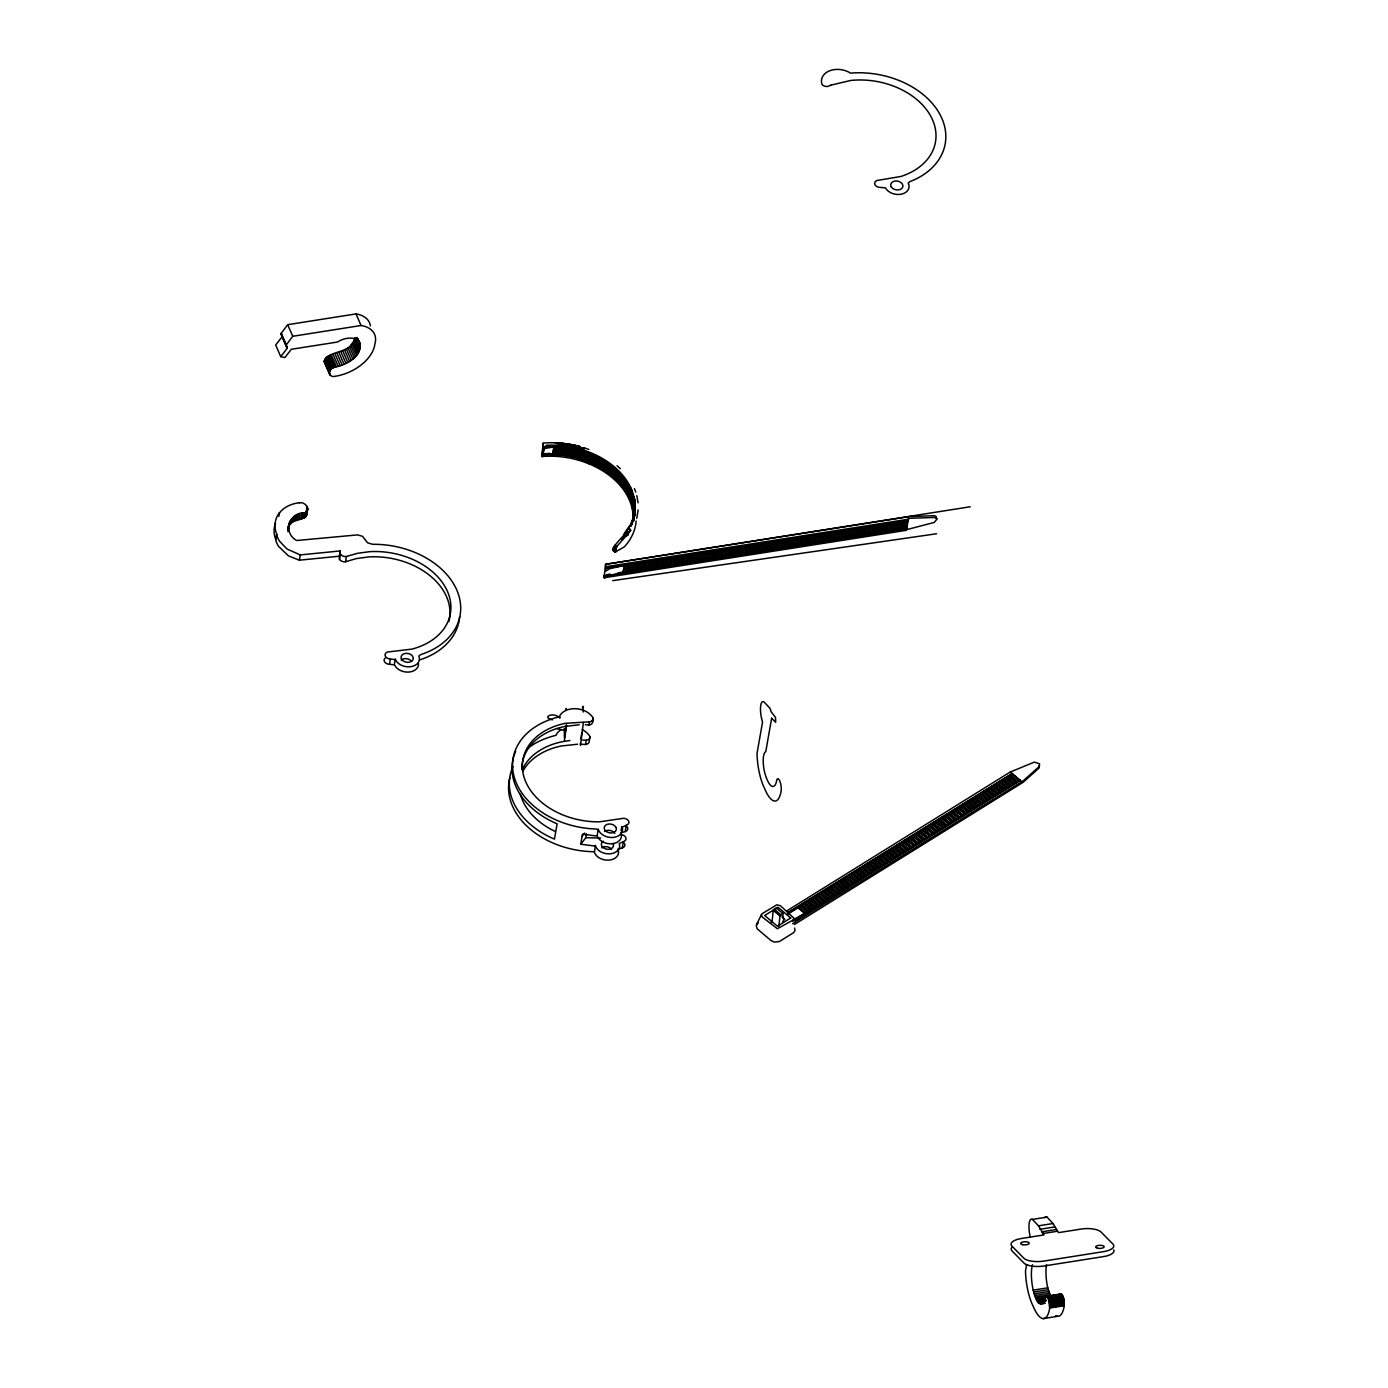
<?xml version="1.0" encoding="UTF-8"?>
<svg xmlns="http://www.w3.org/2000/svg" width="1388" height="1388" viewBox="0 0 1388 1388"><rect width="100%" height="100%" fill="white"/><g stroke="black" fill="none" stroke-linecap="round" stroke-linejoin="round"><path stroke-width="1.5" d="M1026.634 1264.572L1025.524 1270.835A30.605 9.143 81 0 0 1032.95 1305.796A38.031 11.347 81 0 0 1043.169 1318.6A36.643 10.948 81 0 0 1049.623 1308.589C1047.315 1275.919 1042.162 1325.766 1033.193 1290.129A24.047 7.183 81 0 1 1032.481 1264.763M1043.169 1318.6L1057.725 1316.31A36.643 10.948 81 0 0 1064.18 1306.282C1064.388 1302.759 1064.423 1294.414 1060.224 1294.362M583.376 722.489L580.548 745.391L580.253 743.413M594.689 463.557L595.955 464.06L594.567 464.338L595.73 456.739L597.135 457.433L595.955 464.06L594.845 464.477L595.73 456.739M631.956 524.091L632.078 521.298L631.488 524.629M596.684 465.431L597.881 457.814L599.252 458.526L598.089 465.154L596.944 465.553L597.881 457.814M635.288 511.773L634.16 510.94L635.34 510.611M633.067 515.816L634.229 509.17L635.409 508.806M634.229 509.17L635.357 509.969M569.045 449.972L569.115 448.341L567.536 448.098L566.877 455.663L569.323 448.376L567.952 454.969M606.73 470.983A75.993 54.757 10 0 0 581.919 458.994L577.668 457.138L577.755 455.229C575.031 464.772 589.761 456.166 582.058 451.447L581.156 459.046L590.126 464.338A75.091 54.115 10 0 1 632.945 520.604M598.766 466.507L600.015 458.908L601.334 459.654L600.171 466.299L599.009 466.646L600.015 458.908M566.53 725.161L564.396 740.88M610.72 471.105L610.217 474.054L613.635 476.292L610.39 472.996L611.692 474.054L612.871 467.409L611.726 466.489L610.217 474.054M617.764 473.534L616.845 470.844L615.439 478.53L616.74 478.444L617.903 471.799L616.393 471.712M563.337 454.865L553.899 454.674A75.247 54.219 10 0 1 577.182 458.196M623.941 535.057L629.84 525.74A75.091 54.115 10 0 0 583.342 450.042L564.968 445.964L565.142 443.709L561.914 443.397M356.022 313.914L361.071 325.503A30.605 19.154 -23.5 0 1 374.881 343.981A38.031 23.804 -23.5 0 1 360.984 365.096A36.643 22.937 -23.5 0 1 335.254 376.269C328.522 378.317 327.499 369.26 333.467 367.594C345.248 365.113 362.945 357.306 359.666 342.541A16.083 10.063 -23.5 0 0 337.475 342.038L291.324 349.273L284.904 357.531L280.723 356.629L275.674 345.022L282.267 336.573L281.261 333.276L287.68 324.688L356.022 313.914A30.605 19.154 -23.5 0 1 370.405 325.885M325.434 363.847C322.242 349.186 354.183 355.172 354.86 337.7L359.908 349.29M600.778 467.669L602.062 460.087L603.398 460.851L602.219 467.478L600.778 467.669L600.9 466.715M602.062 460.087L601.941 461.042L603.398 460.851M299.478 502.855C305.03 501.328 311.502 509.899 304.805 512.797C289.138 511.86 282.458 533.027 296.737 540.505L357.722 534.883L362.58 536.358L367.577 542.812L372.626 544.304A78.526 56.578 10 0 1 456.773 589.987A78.526 56.578 10 0 1 420.616 654.65L418.829 656.004A12.353 8.901 10 0 1 411.004 666.656A12.353 8.901 10 0 1 395.528 659.682L390.427 658.988A4.927 3.557 10 0 1 385.066 655.344A4.927 3.557 10 0 1 389.455 651.787L412.045 649.098A68.654 49.465 10 0 0 447.474 591.444A68.654 49.465 10 0 0 369.676 551.678L357.375 553.309L346.462 556.467A5.049 3.644 10 0 1 340.459 554.194A18.218 13.117 10 0 1 340.216 550.932L300.259 554.922L286.934 548.971L279.439 541.077A33.139 23.874 10 0 1 276.611 534.224L275.674 539.498A33.139 23.874 10 0 0 278.52 546.351L288.409 555.842L299.34 560.197L339.297 556.206L340.216 550.932M634.837 515.33L634.993 514.185L633.778 514.462L634.871 515.156M638.098 509.934L636.762 518.453M635.218 512.398L633.969 512.918L635.062 513.543M591.01 458.682L590.507 462.482L591.305 454.761L592.745 455.385L591.566 462.013L590.507 462.482L591.67 455.854L592.745 455.385M566.165 725.525L565.437 730.609L556.64 728.544M566.269 725.109L564.43 737.982L564.274 728.474M580.895 738.989L581.798 732.552M361.071 325.503L292.729 336.295L286.292 344.883L287.299 348.162L280.723 356.629M582.44 708.106L582.925 706.249L583.22 712.009M545.848 447.856L543.385 447.248L554.298 446.867L544.426 448.55L542.378 456.479L541.962 453.824L549.232 453.46M566.009 709.337L566.269 708.366L566.391 709.407M602.913 468.138L604.214 468.71L605.376 462.083L604.075 461.493L605.376 462.083M608.031 463.8L606.608 471.382L608.065 471.313L609.228 464.668L608.031 463.8L606.608 471.382M761.353 914.64L762.238 916.982L777.367 928.728L793.103 920.036L794.144 918.336L780.455 905.722L776.777 904.837L761.908 913.807L756.512 924.547M569.635 446.658L570.017 444.42L574.858 445.34L579.629 446.485L578.848 448.706M278.849 516.319L279.456 512.797M288.912 523.762L287.975 529.036C287.941 516.961 309.16 522.86 306.089 511.617M287.923 530.199L289.363 522.356M287.993 531.708L288.617 528.186M289.051 526.295L289.988 521.021M289.832 525.028L290.769 519.754M290.786 523.849L291.706 518.574M291.879 522.756L292.799 517.481M293.111 521.767L294.03 516.492M294.464 520.882L295.401 515.607M295.956 520.136L296.876 514.861M297.535 519.511L298.455 514.237M299.201 519.008L300.138 513.734M300.953 518.644L301.89 513.369M302.011 518.522L302.948 513.248M302.671 518.418L303.59 513.144M303.295 518.279L304.215 513.005M303.885 518.071L304.805 512.797M304.423 517.811L305.36 512.536M304.944 517.498L305.863 512.224M305.395 517.151L307.026 506.342M305.794 516.752L307.06 511.062M306.401 515.868L307.668 507.956M306.609 515.364L307.754 509.049M299.34 560.197L300.259 554.922M448.827 621.651A68.654 49.465 10 0 0 368.74 556.935L356.438 558.566L345.525 561.741A5.049 3.644 10 0 1 339.539 559.468L340.459 554.194M345.525 561.741L346.462 556.467M418.482 663.499A12.353 8.901 10 0 1 408.61 672.087A12.353 8.901 10 0 1 394.591 664.956L389.508 664.262L390.427 658.988M394.4 664.21L395.337 658.936M554.697 454.414L555.131 446.884L556.761 446.971L555.599 453.616L554.697 454.414L555.165 446.884L554.02 453.165M555.009 454.431L556.761 446.971M557.646 447.023L557.143 454.553L559.243 447.127L557.646 447.023L557.143 454.553M557.438 454.57L559.243 447.127M558.948 453.824L560.11 447.179L561.706 447.352L560.544 453.997L558.948 453.824L560.544 453.997M559.572 454.744L560.11 447.179M559.885 454.761L561.706 447.352M562.591 447.439L562.019 454.986L564.187 447.613L562.591 447.439L562.019 454.986M562.331 455.021L564.187 447.613M565.072 447.717L563.892 454.362L564.76 455.351L566.651 447.96L565.072 447.717L564.43 455.299M564.76 455.351L566.651 447.96M566.877 455.663L567.536 448.098M567.172 455.715L569.115 448.341M569.982 448.498L569.583 456.149L571.561 448.81L569.982 448.498L569.288 456.097M569.583 456.149L571.561 448.81M572.012 456.635L574.007 449.348L572.429 448.983L571.249 455.628L572.845 455.941M571.7 456.565L572.429 448.983M574.875 449.504L574.389 457.19L576.419 449.886L574.875 449.504L574.077 457.103M574.389 457.19L576.419 449.886M576.107 456.739L577.477 457.068L576.107 456.739L577.287 450.094L578.831 450.493L577.668 457.138M576.454 457.693L577.287 450.094M576.766 457.762L578.831 450.493M579.681 450.736L579.108 458.439L581.208 451.187L579.681 450.736L578.813 458.352M579.108 458.439L581.208 451.187M582.058 451.447L581.156 459.046L582.405 458.543M581.451 459.116L583.567 451.898M584.4 452.193L583.758 459.914L585.909 452.714L584.4 452.193L583.463 459.81M583.758 459.914L585.909 452.714M586.742 452.991L586.048 460.695L588.234 453.546L586.742 452.991L585.753 460.59M585.441 460.833L587.662 453.321M589.033 453.859L588.269 461.597L590.49 454.449L589.033 453.859L588.009 461.475M588.269 461.597L590.49 454.449M590.351 462.412L591.305 454.761M593.526 455.732L592.693 463.471L593.786 463.019L594.949 456.392L593.526 455.732L592.398 463.349M592.693 463.471L593.856 456.843L594.949 456.392M594.845 464.477L596.007 457.832L597.135 457.433L595.747 457.693L596.233 456.964M596.944 465.553L598.107 458.908L599.252 458.526M599.009 466.646L600.189 460.018L601.334 459.654L600.189 460.018M601.039 467.825L602.201 461.18M602.774 468.849L604.075 461.493M603.034 469.023L604.196 462.377M604.7 470.098L606.07 462.534L607.337 463.349L606.174 469.994L604.7 470.098L604.908 469.161M604.942 470.272L606.07 462.534M606.834 471.538L607.771 464.737M543.662 447.023L545.97 446.832A75.212 54.201 10 0 1 611.136 466.004L609.922 472.649L608.655 472.874L609.887 465.154L611.084 466.021A75.126 54.132 10 0 1 625.468 480.664A75.212 54.201 10 0 0 611.275 465.917L609.592 466.056M608.655 472.874L609.887 465.154M610.442 474.245L611.726 466.489M611.935 475.459L613.479 467.93L614.624 468.849L613.461 475.477L611.935 475.459L612.316 474.557M612.16 475.633L613.479 467.93M613.826 477.073L615.214 469.352L616.272 470.324L615.11 476.952L613.617 476.882L615.214 469.352M615.439 478.53L616.845 470.844M619.43 473.36L617.955 473.204L618.458 472.354L619.43 473.36L618.267 479.988L616.983 480.057L617.903 471.799M616.983 480.057L618.458 472.354M618.267 481.376L619.985 473.915L620.957 474.904L619.794 481.497L618.267 481.376L618.805 480.543L619.794 481.549M618.475 481.584L619.985 473.915M619.863 483.145L620.87 476.31L621.46 475.477L619.863 483.145L621.182 483.163L622.345 476.518L620.87 476.31M622.154 484.759L622.518 482.66L622.57 484.776L621.234 484.724L622.848 477.09M622.553 478.756L621.234 484.724M623.819 486.425C618.684 487.119 627.289 477.142 622.24 477.888M622.501 486.355L624.166 478.721M623.889 480.369L622.345 486.147M624.218 488.021L625.433 480.369L624.27 487.014M626.248 535.785L630.881 530.077L626.214 535.82L624.184 534.71C622.206 537.399 609.696 549.527 614.242 549.492M614.832 546.091L614.988 545.172L616.758 546.508L615.404 551.938L613.253 550.498L615.404 551.938L624.27 546.907A78.37 56.457 10 0 0 636.172 521.021M626.196 489.791C622.223 490.502 627.584 475.564 624.982 483.753M624.86 489.652L626.63 482.052L625.745 487.032M627.168 487.084L627.758 483.753L626.023 491.335C627.706 492.931 624.878 486.06 627.359 483.163L626.023 483.024M626.821 492.827L628.799 485.488L626.821 492.827L628.261 493.243M626.942 493.052C629.579 490.693 626.352 482.746 628.434 484.863M629.475 488.871L627.792 494.544L629.198 494.996C632.078 483.822 627.688 487.136 627.914 494.77L629.423 486.598L627.983 486.182M629.788 489.634L631.21 490.12L630.048 496.765L628.625 496.279L630.655 488.975L630.083 492.306M628.729 496.505L629.892 489.86M581.85 744.28L585.545 744.489L586.291 740.255A5.049 3.644 10 0 0 590.004 736.698A18.218 13.117 10 0 0 582.249 729.672M585.285 724.762L588.998 724.97L589.553 721.812A5.049 3.644 10 0 0 593.266 718.238A18.218 13.117 10 0 0 575.5 708.695A18.218 13.117 10 0 0 559.208 716.919L556.918 717.457A78.526 56.578 10 0 0 515.104 779.883A78.526 56.578 10 0 0 595.834 829L598.454 829.781A12.353 8.901 10 0 0 613.427 837.415A12.353 8.901 10 0 0 622.171 827.196L626.266 825.287A4.927 3.557 10 0 0 628.365 820.638A4.927 3.557 10 0 0 621.772 818.556L599.425 821.835A68.654 49.465 10 0 1 524.595 778.859A68.654 49.465 10 0 1 565.055 723.356L589.553 721.812M629.545 498.24L631.505 490.745L629.579 497.945L630.829 498.535L629.545 498.24L630.62 491.387L631.991 491.89L631.106 496.887M623.195 538.648L623.767 535.317M632.095 497.008L631.505 500.322L630.221 500.01L632.234 492.532L630.863 501.779L632.13 502.126L631.731 498.396L630.863 501.779M624.409 535.681L624.218 533.513L629.84 525.74M590.004 736.698L589.275 740.914A5.049 3.644 10 0 1 585.545 744.489M588.998 724.97A5.049 3.644 10 0 0 592.711 721.413L593.266 718.238M632.668 503.948L631.401 503.549C631.314 488.246 635.236 494.718 631.887 505.336L633.119 505.753M632.72 498.812L633.292 495.481L631.956 494.909M626.873 535.803L627.445 532.489L626.127 532.402M627.255 535.282L627.844 531.951L626.231 533.86M633.518 507.557L632.269 507.123L633.553 498.951M633.154 502.924L633.743 499.593M633.813 509.379L632.564 508.685L634.056 498.049A75.854 53.802 9.9 0 1 634.854 501.38L633.049 498.691L633.813 498.066M628.001 535.386L628.591 532.055M632.598 508.91L633.726 502.04L634.819 501.554L634.385 506.047M634.038 511.183L632.824 510.697L633.952 503.827L635.045 503.376L634.472 506.707M634.16 513.005L632.98 512.484L634.143 505.614L635.27 505.197M635.357 507.002L634.212 507.401L633.067 514.271L634.195 513.647M631.731 524.595L632.598 519.598L633.882 519.442M634.16 510.94L633.743 518.591M634.333 509.535L634.906 506.204M631.87 524.785L634.004 512.692M634.455 511.339L635.027 508.025M634.49 511.981L635.062 508.667M634.542 513.161L635.114 509.83M634.49 514.948L635.062 511.634M621.095 834.691A4.927 3.557 10 0 1 625.884 837.814A4.927 3.557 10 0 1 623.386 841.649L619.291 843.54A12.353 8.901 10 0 1 610.547 853.759A12.353 8.901 10 0 1 595.573 846.125L580.722 844.216L582.492 834.188L597.326 836.096A12.353 8.901 10 0 0 612.316 843.731A12.353 8.901 10 0 0 621.061 833.529M580.722 844.216L585.857 837.693L586.551 833.737M618.389 850.618A12.353 8.901 10 0 1 608.933 860.126A12.353 8.901 10 0 1 594.446 852.44L595.435 845.379M597.204 835.35L598.315 829.035M621.043 830.701L621.789 826.485M617.799 849.161L622.258 847.964L623.386 841.649M620.679 832.8L625.138 831.62L626.266 825.287M553.899 454.674L541.945 454.986L541.667 456.565L543.229 443.119L545.658 442.928A78.509 56.561 10 0 1 579.646 446.485L560.266 443.102M543.229 443.119L542.378 456.479M543.992 449.001C538.631 461.371 546.837 450.684 552.58 454.344L554.298 446.867M552.58 454.344L553.76 447.717M605.55 568.386L624.826 565.35L609.679 568.698L606.018 571.075L605.671 567.657L618.458 565.645M623.455 572.585L906.885 528.082L906.104 530.355L604.092 577.772L604.37 575.031L604.856 577.703L608.499 575.343L622.934 573.001L624.826 565.35M906.607 529.661L934.211 522.443L937.282 518.782L935.13 517.464L910.545 518.279L908.567 518.591L907.787 520.847L605.775 568.265L605.567 564.309L970.247 506.759M622.934 573.001L624.114 566.356M625.173 571.752L626.335 565.124L629.076 564.69L627.896 571.336L627.168 572.342L625.173 571.752L627.896 571.336M626.613 572.429L627.775 565.784L629.076 564.69M627.168 572.342L628.33 565.697M629.406 571.093L630.568 564.448L633.292 564.031L632.113 570.659L630.863 571.752L629.406 571.093L632.113 570.659M630.863 571.752L632.043 565.124L633.292 564.031M631.384 571.683L632.546 565.037M633.622 570.433L634.784 563.788L637.508 563.372L636.346 570L635.079 571.093L633.622 570.433L636.346 570M635.079 571.093L636.259 564.448L637.508 563.372M635.6 571.006L636.78 564.378M637.838 569.774L639.018 563.129L641.742 562.695C640.805 564.586 641.898 572.446 637.838 569.774L640.579 569.34M639.295 570.433L640.475 563.788L641.742 562.695M639.851 570.347L641.03 563.702M642.071 569.097L643.251 562.47L645.993 562.036L644.813 568.681L643.529 569.774L642.071 569.097L644.813 568.681M643.529 569.774L644.691 563.129L645.993 562.036M644.067 569.687L645.246 563.042M646.305 568.438L647.485 561.793L650.209 561.377L649.029 568.004L648.3 569.011L646.305 568.438L649.029 568.004M647.78 569.097L648.942 562.47L650.209 561.377M648.3 569.011L649.463 562.383M650.538 567.779L651.701 561.134L654.425 560.717L653.262 567.345L652.516 568.351L650.538 567.779L653.262 567.345M651.996 568.438L653.175 561.793L654.425 560.717M652.516 568.351L653.696 561.724M655.934 560.474L654.754 567.119C658.814 569.791 657.721 561.932 658.658 560.041L655.934 560.474L657.947 561.047L658.658 560.041M656.212 567.779L657.391 561.134M656.767 567.692L657.947 561.047M658.988 566.443L660.168 559.815L662.874 559.381C661.937 561.255 663.03 569.132 658.988 566.443L661.712 566.026M660.445 567.119L661.608 560.474L662.874 559.381M660.983 567.033L662.163 560.388M664.384 559.138L663.221 565.784L664.661 566.443L665.945 565.35L667.125 558.722L664.384 559.138L666.379 559.728L667.125 558.722M664.661 566.443L665.841 559.815M665.216 566.356L666.379 559.728M667.455 565.124L668.617 558.479L671.341 558.045L670.178 564.69L669.432 565.697L667.455 565.124L670.178 564.69M668.912 565.784L670.092 559.138L671.341 558.045M669.432 565.697L670.612 559.069M672.85 557.82L671.671 564.465L673.128 565.124L674.394 564.031L675.557 557.386L672.85 557.82L674.828 558.392L675.557 557.386M673.128 565.124L674.308 558.479M673.648 565.037L674.828 558.392M675.887 563.788L677.066 557.161L679.79 556.727C678.853 558.618 679.947 566.478 675.887 563.788L678.628 563.372M677.361 564.465L678.524 557.82L679.79 556.727M677.899 564.378L679.079 557.733M681.3 556.484L680.137 563.129L681.577 563.788L682.861 562.695L684.041 556.067L681.3 556.484L683.295 557.074L684.041 556.067M681.577 563.788L682.74 557.161M682.133 563.702L683.295 557.074M684.371 562.47L685.533 555.825L688.257 555.391L687.077 562.036L686.349 563.042L684.371 562.47L687.077 562.036M685.828 563.129L686.991 556.484L688.257 555.391M686.349 563.042L687.511 556.414M688.587 561.793L689.749 555.165L692.473 554.732L691.311 561.377L690.044 562.47L688.587 561.793L691.311 561.377M690.044 562.47L691.224 555.825L692.473 554.732M690.565 562.383L691.745 555.738M692.803 561.134L693.983 554.506L696.707 554.072C695.77 555.946 696.863 563.823 692.803 561.134L695.544 560.717M694.26 561.793L695.44 555.165L696.707 554.072M694.815 561.724L695.995 555.079M697.036 560.474L698.216 553.829L700.957 553.413L699.778 560.041L699.032 561.047L697.036 560.474L699.778 560.041M698.494 561.134L699.656 554.506L700.957 553.413M699.032 561.047L700.211 554.419M701.27 559.815L702.449 553.17L705.173 552.736L703.994 559.381L703.265 560.388L701.27 559.815L703.994 559.381M702.744 560.474L703.907 553.829L705.173 552.736M703.265 560.388L704.427 553.743M705.503 559.138L706.666 552.511L709.389 552.077L708.227 558.722L707.481 559.728L705.503 559.138L708.227 558.722M706.96 559.815L708.14 553.17L709.389 552.077M707.481 559.728L708.661 553.083M709.719 558.479L710.899 551.851L713.623 551.418C712.686 553.292 713.779 561.168 709.719 558.479L712.46 558.045M711.177 559.138L712.356 552.511L713.623 551.418M711.732 559.052L712.912 552.424M713.952 557.82L715.132 551.175L717.839 550.758C716.902 552.615 717.995 560.509 713.952 557.82L716.676 557.386M715.41 558.479L716.572 551.851L717.839 550.758M715.948 558.392L717.128 551.765M718.186 557.161L719.348 550.516L722.09 550.082L720.91 556.727L719.626 557.82L718.186 557.161L720.91 556.727M719.626 557.82L720.806 551.175L722.09 550.082M720.181 557.733L721.344 551.088M722.419 556.484L723.582 549.856L726.306 549.422L725.126 556.067L723.877 557.161L722.419 556.484L725.126 556.067M723.877 557.161L725.057 550.516L726.306 549.422M724.397 557.074L725.577 550.429M726.635 555.825L727.815 549.197L730.522 548.763L729.359 555.408L728.093 556.484L726.635 555.825L729.359 555.408M728.093 556.484L729.273 549.856L730.522 548.763M728.613 556.414L729.793 549.769M730.851 555.165L732.031 548.52L734.755 548.104C733.818 549.978 734.911 557.855 730.851 555.165L733.593 554.732M732.309 555.825L733.489 549.197L734.755 548.104M732.864 555.738L734.044 549.11M735.102 554.506L736.265 547.861L739.006 547.427L737.826 554.072L736.542 555.165L735.102 554.506L737.826 554.072M736.542 555.165L737.705 548.52L739.006 547.427M737.097 555.079L738.26 548.434M739.318 553.829L740.498 547.202L743.222 546.768L742.042 553.413L741.313 554.419L739.318 553.829L742.042 553.413M740.793 554.489L741.955 547.861L743.222 546.768M741.313 554.419L742.476 547.774M743.552 553.17L744.714 546.525L747.438 546.109L746.276 552.736L745.009 553.829L743.552 553.17L746.276 552.736M745.009 553.829L746.189 547.202L747.438 546.109M745.529 553.76L746.709 547.115M747.768 552.511L748.947 545.866L751.671 545.449C750.735 547.323 751.828 555.2 747.768 552.511L750.509 552.077M749.225 553.17L750.405 546.525L751.671 545.449M749.78 553.083L750.96 546.438M753.181 545.206L752.001 551.851L753.458 552.511L754.742 551.418L755.922 544.773L753.181 545.206L755.176 545.779L755.922 544.773M753.458 552.511L754.621 545.866M753.996 552.424L755.176 545.779M756.234 551.175L757.414 544.547L759.392 545.12L760.138 544.113L758.958 550.758L758.23 551.765L756.234 551.175L758.958 550.758M757.709 551.834L758.872 545.206M758.23 551.765L759.392 545.12M761.925 551.175L763.105 544.547L764.354 543.454L763.192 550.082L761.925 551.175L760.468 550.516L761.63 543.87L763.105 544.547M762.446 551.105L763.626 544.46M764.684 549.856L765.864 543.211L767.876 543.784L768.588 542.777C767.651 544.669 768.744 552.528 764.684 549.856L767.425 549.422M766.141 550.516L767.321 543.87M766.697 550.429L767.876 543.784M770.375 549.856L771.537 543.211L772.804 542.118C771.867 543.992 772.96 551.869 768.917 549.18L770.097 542.552L771.537 543.211M770.913 549.769L772.092 543.124M773.151 548.52L774.313 541.893L775.771 542.552L777.054 541.459L775.875 548.104L775.146 549.11L773.151 548.52L775.875 548.104M774.591 549.197L775.771 542.552M775.146 549.11L776.308 542.465M777.384 547.861L778.547 541.216L780.542 541.806L781.271 540.799L780.091 547.427L778.841 548.52L777.384 547.861L780.091 547.427M778.841 548.52L780.021 541.893M779.362 548.434L780.542 541.806M781.6 547.202L782.78 540.557L784.793 541.129L785.504 540.123C784.567 542.014 785.66 549.874 781.6 547.202L784.324 546.768M783.058 547.861L784.237 541.216M783.613 547.774L784.793 541.129M785.816 546.542L786.996 539.897L788.453 540.557L789.72 539.464C788.783 541.355 789.876 549.214 785.816 546.542L788.558 546.109M787.274 547.202L788.453 540.557M787.829 547.115L789.009 540.47M790.067 545.866L791.229 539.238L793.225 539.811L793.971 538.804L792.791 545.432L792.045 546.456L790.067 545.866L792.791 545.432M791.507 546.542L792.669 539.897M792.045 546.456L793.225 539.811M794.283 545.206L795.463 538.561L796.92 539.221L798.187 538.145L797.007 544.773L796.278 545.779L794.283 545.206L797.007 544.773M795.758 545.866L796.92 539.221M796.278 545.779L797.441 539.151M798.516 544.547L799.679 537.902L801.674 538.492L802.403 537.468L801.24 544.113L800.494 545.12L798.516 544.547L801.24 544.113M799.974 545.206L801.154 538.561M800.494 545.12L801.674 538.492M802.732 543.87L803.912 537.243L805.37 537.902L806.636 536.809C805.699 538.7 806.792 546.56 802.732 543.87L805.474 543.454M804.19 544.547L805.37 537.902M804.745 544.46L805.925 537.815M806.966 543.211L808.146 536.566L810.887 536.15L809.707 542.777L808.423 543.888L806.966 543.211L809.707 542.777M808.423 543.888L809.586 537.243L810.887 536.15M808.961 543.801L810.141 537.156M811.199 542.552L812.379 535.907L813.836 536.566L815.103 535.49L813.923 542.118L813.195 543.124L811.199 542.552L813.923 542.118M812.674 543.211L813.836 536.566M813.195 543.124L814.357 536.497M815.433 541.893L816.595 535.248L818.07 535.907L819.319 534.814L818.157 541.459L817.411 542.465L815.433 541.893L818.157 541.459M816.89 542.552L818.07 535.907M817.411 542.465L818.59 535.837M819.649 541.216L820.829 534.588L822.841 535.161L823.552 534.154C822.616 536.046 823.709 543.905 819.649 541.216L822.373 540.799M821.106 541.893L822.286 535.248M821.661 541.806L822.841 535.161M823.882 540.557L825.062 533.912L827.057 534.501L827.769 533.495C826.832 535.352 827.925 543.246 823.882 540.557L826.606 540.123M825.34 541.216L826.502 534.588M825.877 541.129L827.057 534.501M828.116 539.897L829.278 533.252L830.718 533.929L832.019 532.836L830.839 539.464L829.556 540.557L828.116 539.897L830.839 539.464M829.556 540.557L830.718 533.929M830.111 540.47L831.273 533.842M832.349 539.238L833.511 532.593L835.507 533.166L836.235 532.159L835.056 538.804L834.327 539.811L832.349 539.238L835.056 538.804M833.806 539.897L834.986 533.252M834.327 539.811L835.507 533.166M836.565 538.561L837.727 531.934L840.469 531.5C839.532 533.391 840.625 541.251 836.565 538.561L839.289 538.145M838.022 539.238L839.202 532.593L840.469 531.5M838.578 539.151L839.757 532.506M841.961 531.274L840.781 537.902C844.841 540.591 843.748 532.714 844.685 530.841L841.961 531.274L843.418 531.934L844.685 530.841M842.238 538.561L843.418 531.934M842.794 538.475L843.973 531.847M845.032 537.243L846.194 530.598L848.936 530.164L847.756 536.809L847.01 537.815L845.032 537.243L847.756 536.809M846.472 537.902L847.634 531.274L848.936 530.164M847.01 537.815L848.189 531.188M850.428 529.938L849.248 536.566L850.723 537.243L851.972 536.15L853.152 529.505L850.428 529.938L851.885 530.598L853.152 529.505M850.723 537.243L851.885 530.598M851.243 537.156L852.406 530.511M853.481 535.907L854.644 529.279L857.368 528.845L856.205 535.49L855.459 536.497L853.481 535.907L856.205 535.49M854.939 536.583L856.118 529.938L857.368 528.845M855.459 536.497L856.639 529.852M858.877 528.602L857.697 535.248C861.757 537.937 860.664 530.06 861.601 528.186L858.877 528.602L860.89 529.192L861.601 528.186M859.155 535.907L860.334 529.279M859.71 535.82L860.89 529.192M861.931 534.588L863.11 527.943L865.852 527.509L864.672 534.154L863.926 535.161L861.931 534.588L864.672 534.154M863.388 535.248L864.551 528.62L865.852 527.509M863.926 535.161L865.106 528.533M866.164 533.912L867.344 527.284L870.068 526.85L868.888 533.495L867.639 534.588L866.164 533.912L868.888 533.495M867.639 534.588L868.801 527.943L870.068 526.85M868.159 534.501L869.322 527.856M870.397 533.252L871.56 526.625L874.284 526.191L873.121 532.836L871.855 533.912L870.397 533.252L873.121 532.836M871.855 533.912L873.035 527.284L874.284 526.191M872.375 533.842L873.555 527.197M874.614 532.593L875.793 525.948L878.517 525.531C877.58 527.405 878.673 535.282 874.614 532.593L877.337 532.159M876.071 533.252L877.251 526.625L878.517 525.531M876.626 533.166L877.806 526.538M878.847 531.934L880.027 525.289L882.733 524.855C881.796 526.729 882.889 534.606 878.847 531.934L881.571 531.5M880.304 532.593L881.467 525.948L882.733 524.855M880.842 532.506L882.022 525.861M883.08 531.257L884.243 524.629L886.984 524.196L885.804 530.841L885.076 531.847L883.08 531.257L885.804 530.841M884.52 531.934L885.683 525.289L886.984 524.196M885.076 531.847L886.238 525.202M887.314 530.598L888.476 523.97L891.2 523.536L890.02 530.181L889.292 531.188L887.314 530.598L890.02 530.181M888.771 531.257L889.951 524.629L891.2 523.536M889.292 531.188L890.454 524.543M891.53 529.938L892.692 523.293L895.434 522.877C894.497 524.751 895.59 532.628 891.53 529.938L894.254 529.505M892.987 530.598L894.167 523.97L895.434 522.877M893.542 530.511L894.722 523.883M895.746 529.279L896.926 522.634L899.65 522.2C898.713 524.091 899.806 531.951 895.746 529.279L898.487 528.845M897.203 529.938L898.383 523.293L899.65 522.2M897.758 529.852L898.938 523.207M899.979 528.602L901.159 521.975L903.9 521.541L902.721 528.186L901.974 529.192L899.979 528.602L902.721 528.186M901.437 529.279L902.599 522.634L903.9 521.541M901.974 529.192L903.154 522.547M904.213 527.943L905.392 521.298L908.116 520.882L906.937 527.509L905.687 528.602L904.213 527.943L906.937 527.509M905.687 528.602L906.85 521.975L908.116 520.882M906.208 528.533L907.37 521.888M906.104 530.355L906.885 528.082M907.787 520.847L908.567 518.591M606.903 470.012L607.181 468.624M623.889 536.358L621.789 539.394M574.268 447.578L574.858 445.34M629.718 497.095L630.829 498.535M632.598 519.598L633.535 520.535M608.43 472.701L608.725 471.781L609.922 472.649M936.206 518.626L936.154 516.388L934.367 515.711L909.782 516.544L605.567 564.309L604.092 577.772M583.359 450.042L584.036 448.532L574.736 445.808L555.391 443.154L569.93 444.906L584.036 448.532L565.107 444.108M583.203 451.777L582.544 454.761L582.318 452.401M629.111 527.891L629.857 528.828M629.857 526.416L631.262 526.173M616.688 546.456L614.988 551.869M628.07 529.557L629.51 529.383M592.017 455.056L591.462 456.149M771.103 922.534L771.502 921.944A3.678 1.596 -49.9 0 0 772.214 920.192L773.237 910.337L776.655 908.203M778.789 926.386A3.678 1.596 -49.9 0 0 778.928 925.848L779.935 915.976L782.815 913.512L783.283 918.578L784.619 919.116L782.711 921.719M799.419 906.919L801.483 905.635L808.198 911.274L806.116 912.558L799.419 906.919L801.483 905.635M812.24 898.956L814.305 897.672L821.019 903.31L818.937 904.594L812.24 898.956L814.305 897.672M806.116 912.558L808.198 911.274M825.045 890.992L827.109 889.708L825.045 890.992L831.759 896.631L833.806 895.347L826.433 889.413M828.254 888.997L830.319 887.713L837.033 893.351L834.951 894.635L828.254 888.997L830.319 887.713M818.937 904.594L821.019 903.31M841.059 881.033L843.141 879.749L849.838 885.388L847.773 886.672L841.059 881.033L843.141 879.749M831.759 896.631L833.806 895.347M834.951 894.635L837.033 893.351M853.88 873.069L855.962 871.768L862.659 877.424L860.595 878.708L853.88 873.069L855.962 871.768M847.773 886.672L849.838 885.388M866.702 865.088L868.749 863.822L875.464 869.461L873.399 870.744L866.702 865.088L868.749 863.822M869.894 863.11L871.976 861.827L878.673 867.465L876.609 868.749L869.894 863.11L871.976 861.827M860.595 878.708L862.659 877.424M882.716 855.147L884.781 853.846L891.495 859.502L889.413 860.786L882.716 855.147L884.781 853.846M873.399 870.744L875.464 869.461M876.609 868.749L878.673 867.465M895.538 847.166L897.602 845.882L895.538 847.166L902.235 852.822L904.317 851.521L896.908 845.604M889.413 860.786L891.495 859.502M909.314 837.901L908.342 839.202L915.056 844.841L917.104 843.574L909.314 837.901L917.104 843.574M912.506 835.906L911.552 837.224L918.249 842.863L920.331 841.579L912.506 835.906L920.331 841.579M902.235 852.822L904.317 851.521M925.328 827.942L924.373 829.243L931.07 834.899L933.135 833.598L925.328 827.942L933.135 833.598M915.056 844.841L916.011 843.54M918.249 842.863L919.22 841.544M937.178 821.28L939.26 819.996L945.957 825.634L943.892 826.918L937.178 821.28L939.26 819.996M931.07 834.899L932.025 833.581M950.954 812.015L949.999 813.316L956.696 818.955L958.761 817.671L950.954 812.015L958.761 817.671M954.163 810.019L953.192 811.321L959.906 816.977L961.971 815.676L954.163 810.019L961.971 815.676M943.892 826.918L945.957 825.634M966.013 803.357L968.078 802.073L974.792 807.712L972.728 808.996L966.013 803.357L968.078 802.073M956.696 818.955L957.668 817.653M959.906 816.977L960.86 815.658M978.835 795.393L980.9 794.11L987.614 799.748L985.532 801.032L978.835 795.393L980.9 794.11M972.728 808.996L974.792 807.712M991.657 787.43L993.704 786.146L991.657 787.43L998.354 793.069L1000.418 791.785L993.027 785.851M994.849 785.435L996.914 784.151L1003.628 789.789L1001.546 791.073L994.849 785.435L996.914 784.151M985.532 801.032L987.614 799.748M1007.671 777.471L1009.735 776.187L1016.432 781.826L1014.368 783.11L1007.671 777.471L1009.735 776.187M998.354 793.069L1000.418 791.785M1001.546 791.073L1003.628 789.789M1014.368 783.11L1016.432 781.826M626.734 533.46L627.445 532.489M802.628 904.924L804.693 903.64L811.39 909.279L809.325 910.563L802.628 904.924L804.693 903.64M805.821 902.946L807.885 901.662L814.583 907.301L812.535 908.585L805.821 902.946L807.885 901.662M809.013 900.951L811.095 899.667L809.013 900.951L815.728 906.59L817.792 905.306L810.419 899.372M815.45 896.96L817.497 895.676L824.212 901.315L822.147 902.599L815.45 896.96L817.497 895.676M818.642 894.965L820.707 893.681L827.404 899.337L825.34 900.621L818.642 894.965L820.707 893.681M821.835 892.987L823.917 891.686L830.614 897.342L828.549 898.626L821.835 892.987L823.917 891.686M809.325 910.563L811.39 909.279M812.535 908.585L814.583 907.301M815.728 906.59L817.792 905.306M831.464 887.001L833.511 885.718L840.226 891.356L838.161 892.64L831.464 887.001L833.511 885.718M834.656 885.006L836.721 883.74L843.418 889.378L841.354 890.662L834.656 885.006L836.721 883.74M822.147 902.599L824.212 901.315M837.849 883.028L839.931 881.744L846.628 887.383L844.563 888.667L837.849 883.028L839.931 881.744M825.34 900.621L827.404 899.337M828.549 898.626L830.614 897.342M844.268 879.038L846.333 877.754L853.047 883.393L850.983 884.677L844.268 879.038L846.333 877.754M847.478 877.043L849.543 875.759L856.24 881.415L854.175 882.699L847.478 877.043L849.543 875.759M850.671 875.065L852.735 873.763L859.45 879.419L857.368 880.703L850.671 875.065L852.735 873.763M838.161 892.64L840.226 891.356M841.354 890.662L843.418 889.378M857.09 871.074L859.155 869.79L865.852 875.429L863.804 876.713L857.09 871.074L859.155 869.79M844.563 888.667L846.628 887.383M860.282 869.079L862.347 867.795L869.062 873.434L866.997 874.718L860.282 869.079L862.347 867.795M863.492 867.084L865.557 865.8L863.492 867.084L870.189 872.74L872.271 871.456L864.88 865.522M850.983 884.677L853.047 883.393M854.175 882.699L856.24 881.415M857.368 880.703L859.45 879.419M873.104 861.115L875.169 859.831L881.866 865.47L879.819 866.754L873.104 861.115L875.169 859.831M876.296 859.12L878.361 857.836L885.076 863.492L883.011 864.776L876.296 859.12L878.361 857.836M863.804 876.713L865.852 875.429M879.506 857.142L881.571 855.841L879.506 857.142L886.203 862.781L888.285 861.497L880.894 855.563M866.997 874.718L869.062 873.434M870.189 872.74L872.271 871.456M885.926 853.152L887.99 851.868L894.687 857.506L892.623 858.79L885.926 853.152L887.99 851.868M889.118 851.156L891.183 849.872L897.897 855.511L895.833 856.795L889.118 851.156L891.183 849.872M892.328 849.161L894.393 847.877L901.09 853.516L899.025 854.817L892.328 849.161L894.393 847.877M879.819 866.754L881.866 865.47M883.011 864.776L885.076 863.492M899.719 843.869L898.747 845.171L905.444 850.827L907.509 849.543L899.719 843.869L907.509 849.543M886.203 862.781L888.285 861.497M902.911 841.874L901.94 843.193L908.637 848.831L910.702 847.548L902.911 841.874L910.702 847.548M906.104 839.879L905.132 841.197L911.847 846.836L913.911 845.552L906.104 839.879L913.911 845.552M892.623 858.79L894.687 857.506M895.833 856.795L897.897 855.511M899.025 854.817L901.09 853.516M915.733 833.91L914.761 835.229L921.459 840.868L923.523 839.584L915.733 833.91L923.523 839.584M918.925 831.915L917.954 833.234L924.651 838.873L926.733 837.589L918.925 831.915L926.733 837.589M905.444 850.827L906.416 849.508M922.135 829.937L921.146 831.239L927.861 836.895L929.925 835.593L922.135 829.937L929.925 835.593M908.637 848.831L909.626 847.513M911.847 846.836L912.818 845.535M928.555 825.947L927.566 827.248L934.28 832.904L936.345 831.62L928.555 825.947L936.345 831.62M931.747 823.952L930.775 825.27L937.473 830.909L939.537 829.625L931.747 823.952L939.537 829.625M934.939 821.956L933.968 823.275L940.682 828.914L942.747 827.63L934.939 821.956L942.747 827.63M921.459 840.868L922.43 839.549M924.651 838.873L925.64 837.554M941.359 817.966L940.387 819.284L947.102 824.923L949.149 823.657L941.359 817.966L949.149 823.657M927.861 836.895L928.832 835.576M944.569 815.988L943.58 817.306L950.294 822.945L952.359 821.661L944.569 815.988L952.359 821.661M947.761 813.993L946.79 815.311L953.487 820.95L955.569 819.666L947.761 813.993L955.569 819.666M934.28 832.904L935.252 831.586M937.473 830.909L938.444 829.59M940.682 828.914L941.654 827.612M957.373 808.024L956.401 809.325L963.116 814.982L965.18 813.698L957.373 808.024L965.18 813.698M959.611 807.348L961.676 806.064L959.611 807.348L966.308 812.986L968.373 811.702L960.999 805.769M947.102 824.923L948.073 823.622M962.804 805.352L964.868 804.068L971.583 809.707L969.501 810.991L962.804 805.352L964.868 804.068M950.294 822.945L951.266 821.627M953.487 820.95L954.458 819.631M969.223 801.362L971.288 800.078L977.985 805.734L975.92 807.001L969.223 801.362L971.288 800.078M972.415 799.384L974.48 798.1L981.195 803.739L979.13 805.023L972.415 799.384L974.48 798.1M975.625 797.389L977.69 796.105L975.625 797.389L982.322 803.027L984.387 801.744L977.013 795.81M963.116 814.982L964.087 813.663M966.308 812.986L968.373 811.702M982.045 793.398L984.109 792.114L990.806 797.753L988.742 799.037L982.045 793.398L984.109 792.114M969.501 810.991L971.583 809.707M985.237 791.403L987.302 790.119L993.999 795.775L991.934 797.059L985.237 791.403L987.302 790.119M988.43 789.425L990.512 788.141L997.209 793.78L995.144 795.064L988.43 789.425L990.512 788.141M975.92 807.001L977.985 805.734M979.13 805.023L981.195 803.739M982.322 803.027L984.387 801.744M998.059 783.439L1000.123 782.155L1006.82 787.811L1004.756 789.078L998.059 783.439L1000.123 782.155M1001.251 781.461L1003.316 780.16L1010.03 785.816L1007.966 787.1L1001.251 781.461L1003.316 780.16M988.742 799.037L990.806 797.753M1004.444 779.466L1006.526 778.182L1013.223 783.821L1011.158 785.105L1004.444 779.466L1006.526 778.182M991.934 797.059L993.999 795.775M995.144 795.064L997.209 793.78M1010.863 775.476L1012.928 774.192L1019.642 779.83L1017.578 781.114L1010.863 775.476L1012.928 774.192M1004.756 789.078L1006.82 787.811M1007.966 787.1L1010.03 785.816M1011.158 785.105L1013.223 783.821M1017.578 781.114L1019.642 779.83M582.11 836.305L584.678 833.043M623.628 535.508L624.669 534.137M613.253 550.498L614.745 551.504L613.028 550.116L614.658 550.932L613.01 548.798L614.936 549.336L613.201 547.965L615.266 548.468L613.548 547.098L615.717 547.67L626.214 535.82L624.132 534.918M626.595 490.398L625.971 491.335M629.77 487.223L629.076 488.125L630.36 488.35M628.625 496.279L629.493 495.62M609.731 473.95L609.87 473.863A75.23 54.201 10 0 1 624.08 488.611A75.178 54.167 10 0 0 586.1 461.059L581.676 459.532M758.16 922.933L756.217 925.64L757.171 928.815L771.208 940.717L774.66 942.105L779.397 941.515L793.589 932.701L794.977 930.741L794.682 928.017M631.072 499.177L630.221 500.01M613.652 550.568L615.769 551.713M786.84 910.875L1010.204 772.04L1034.372 762.116L1039.525 763.782L1039.369 766.367L1023.338 780.715L792.531 923.697M788.401 912.194L1012.234 773.55L788.419 912.679M787.569 913.582L797.597 907.336L804.988 913.269L794.023 920.088M787.308 914.449L798.274 907.631M804.988 913.269L793.346 919.741M792.774 921.216L1020.267 780.299L794.613 920.574M794.352 924.529L1023.043 782.364L1039.074 768.015L1039.23 765.447M633.483 496.123L632.494 496.678L633.83 497.303M632.321 502.768L631.401 503.549M632.633 504.694L631.887 505.336M588.234 453.546L586.916 453.963M634.437 499.749L633.379 500.253L634.68 500.912M633.258 506.394L632.269 507.123M632.564 508.685L633.657 508.199M633.882 510.021L632.824 510.697M634.108 511.842L632.98 512.484M634.177 517.256L632.997 517.585L634.125 518.418M634.056 519.043L632.807 519.563L633.9 520.205M632.616 521.107L633.83 520.83M606.122 463.627L607.337 463.349M607.996 464.893L609.228 464.668M630.742 491.3L631.991 491.89L630.707 491.595M1032.464 1219.41L1047.02 1217.102L1053.006 1223.522L1058.558 1232.631L1081.044 1229.074A15.684 5.76 -1.9 0 1 1101.048 1232.041L1112.916 1244.064A15.684 5.76 -1.9 0 1 1103.339 1251.681L1043.793 1261.085A15.684 5.76 -1.9 0 1 1023.789 1258.135L1011.921 1246.094A15.684 5.76 -1.9 0 1 1021.516 1238.478L1044.002 1234.921L1038.45 1225.83L1032.464 1219.41A13.412 4.008 81 0 0 1029.115 1223.713A13.412 4.008 81 0 0 1030.347 1237.194M1038.45 1225.83L1053.006 1223.522M1039.942 1229.282L1054.498 1226.975M1041.573 1231.85L1056.129 1229.542M1042.666 1233.585L1057.24 1231.277M1033.193 1290.129L1047.749 1287.838L1050.751 1296.219M1033.713 1292.02L1048.27 1289.712M1034.286 1293.807L1048.842 1291.517M1034.893 1295.507L1049.449 1293.217M1035.535 1297.086L1050.091 1294.778M1046.049 1296.305L1061.074 1293.963M1045.667 1296.652L1061.317 1294.05M1045.494 1296.947L1061.56 1294.223M1036.177 1298.526L1061.803 1294.484M1047.506 1297.103L1062.063 1294.796M1047.749 1297.485L1062.306 1295.195M1036.871 1299.827L1045.181 1298.509M1047.992 1297.936L1062.566 1295.646M1048.235 1298.457L1062.792 1296.149M1048.478 1299.029L1063.035 1296.722M1037.547 1300.955L1045.875 1299.636M1048.686 1299.636L1063.243 1297.346M1038.241 1301.927L1046.569 1300.608M1048.894 1300.296L1063.451 1298.006M1038.953 1302.725L1045.181 1301.736M1049.085 1300.99L1063.642 1298.7M1039.629 1303.332L1043.793 1302.673M1049.241 1301.701L1063.815 1299.411M1040.306 1303.766L1044.47 1303.106M1049.397 1302.447L1063.954 1300.14M1040.983 1303.991L1045.129 1303.332M1049.519 1303.193L1064.075 1300.903M1049.623 1303.939L1064.18 1301.649M1049.71 1304.685L1064.266 1302.395M1049.762 1305.414L1064.318 1303.124M1049.779 1306.125L1064.336 1303.818M1049.779 1306.802L1064.336 1304.494M1049.744 1307.444L1064.318 1305.136M1049.692 1308.034L1064.266 1305.744M606.053 566.703L908.064 519.286M622.726 564.985L626.977 564.309M631.245 563.632L635.513 562.973M639.764 562.296L671.74 557.282M676.008 556.605L680.259 555.946M684.527 555.269L688.795 554.61M693.046 553.933L697.314 553.274M701.582 552.598L742.06 546.247M746.328 545.571L750.596 544.894M754.846 544.235L759.115 543.558M763.383 542.899L786.822 539.221M791.091 538.544L795.341 537.867M799.609 537.208L803.878 536.531M808.128 535.872L812.396 535.195M816.664 534.536L857.142 528.169M861.41 527.509L865.678 526.833M869.929 526.156L874.197 525.497M878.465 524.82L908.29 520.136M606.296 574.719L610.165 574.111M617.868 572.897L623.663 571.995M606.4 575.257L610.668 574.597M604.37 576.194L906.381 528.776M936.605 533.755L612.663 580.652M612.871 467.409L611.379 467.409M569.93 740.515L561.81 741.799A68.654 49.465 10 0 0 522.322 769.611M614.624 468.849L613.114 468.814M632.72 522.842L631.349 523.155L632.286 523.918M616.272 470.324L614.797 470.254M545.814 446.242L543.35 447.057M541.979 456.548L544.287 456.357A75.247 54.219 10 0 1 590.126 464.338M581.936 458.161L577.807 456.826M579.23 724.779L564.5 726.514A68.654 49.465 10 0 0 521.801 769.455M577.582 744.228L561.064 746.015A68.654 49.465 10 0 0 522.998 770.982M600.761 838.04L585.857 837.693M544.426 454.188L549.128 454.032A76.08 54.809 10 0 1 577.373 457.641M620.957 474.904L619.447 474.731M594.324 851.712L591.826 851.677A78.526 56.578 10 0 1 509.847 777.61M623.68 479.71L624.982 479.78L623.75 487.986M582.596 740.047L586.291 740.255M558.392 453.668L561.672 453.911M558.358 453.911L561.62 454.206M557.872 453.824L561.758 454.275M565.142 443.709L570.017 444.42M558.653 717.162C553.083 711.94 541.181 717.232 552.424 719.851M564.361 443.83L584.088 448.411M632.668 493.677L631.297 493.139M577.79 456.999L582.492 458.318M543.385 447.283L545.571 447.925M627.792 494.544L629.198 494.996M584.331 447.873L588.946 449.469M633.761 502.265L634.975 502.734M590.126 461.406L591.566 462.013M635.201 504.538L633.952 503.827M630.794 501.554L632.13 502.126M635.322 506.36L634.143 505.614M905.392 521.298L906.85 521.975M896.926 522.634L898.383 523.293M892.692 523.293L894.167 523.97M888.476 523.97L889.951 524.629M875.793 525.948L877.251 526.625M871.56 526.625L873.035 527.284M867.344 527.284L868.801 527.943M854.644 529.279L856.118 529.938M837.727 531.934L839.202 532.593M748.947 545.866L750.405 546.525M744.714 546.525L746.189 547.202M740.498 547.202L741.955 547.861M732.031 548.52L733.489 549.197M727.815 549.197L729.273 549.856M723.582 549.856L725.057 550.516M710.899 551.851L712.356 552.511M706.666 552.511L708.14 553.17M702.449 553.17L703.907 553.829M693.983 554.506L695.44 555.165M689.749 555.165L691.224 555.825M685.533 555.825L686.991 556.484M677.066 557.161L678.524 557.82M668.617 558.479L670.092 559.138M651.701 561.134L653.175 561.793M647.485 561.793L648.942 562.47M639.018 563.129L640.475 563.788M634.784 563.788L636.259 564.448M630.568 564.448L632.043 565.124M901.159 521.975L902.599 522.634M884.243 524.629L885.683 525.289M880.027 525.289L881.467 525.948M863.11 527.943L864.551 528.62M846.194 530.598L847.634 531.274M808.146 536.566L809.586 537.243M736.265 547.861L737.705 548.52M719.348 550.516L720.806 551.175M715.132 551.175L716.572 551.851M698.216 553.829L699.656 554.506M660.168 559.815L661.608 560.474M643.251 562.47L644.691 563.129M626.335 565.124L627.775 565.784M635.409 508.164L634.212 507.401M614.069 550.411L615.838 551.765M614.52 545.605L615.717 547.67M1010.204 772.04L1012.234 773.55M1019.781 780.108L1021.846 781.635M1012.234 773.914L1018.948 779.553M1011.852 774.157L1018.549 779.796M1009.041 775.909L1015.738 781.548M1008.625 776.17L1015.322 781.808M1005.849 777.887L1012.546 783.526M1005.433 778.148L1012.13 783.786M1002.639 779.883L1009.354 785.521M1002.223 780.143L1008.937 785.782M999.429 781.878L1006.126 787.516M999.03 782.121L1005.727 787.777M996.22 783.873L1002.934 789.512M995.803 784.133L1002.518 789.772M992.611 786.111L999.308 791.767M989.835 787.846L996.532 793.485M989.418 788.106L996.116 793.745M986.608 789.841L993.305 795.498M986.209 790.102L992.923 795.74M983.415 791.837L990.112 797.475M983.016 792.08L989.713 797.718M980.206 793.832L986.92 799.471M979.789 794.092L986.504 799.731M976.597 796.07L983.294 801.709M973.786 797.822L980.501 803.461M973.387 798.065L980.101 803.704M970.594 799.8L977.291 805.439M970.195 800.043L976.909 805.699M967.384 801.796L974.098 807.434M966.968 802.056L973.682 807.695M964.192 803.773L970.906 809.43M963.775 804.034L970.49 809.69M960.583 806.029L967.28 811.668M957.772 807.764L964.486 813.42M954.58 809.759L961.277 815.398M951.37 811.754L958.084 817.393M948.178 813.732L954.875 819.371M941.758 817.723L948.455 823.362M938.566 819.718L945.263 825.357M938.149 819.978L944.846 825.617M935.356 821.696L942.07 827.352M932.146 823.709L938.843 829.347M925.744 827.682L932.441 833.321M922.552 829.677L929.249 835.316M919.342 831.655L926.056 837.294M916.132 833.668L922.829 839.306M909.73 837.641L916.427 843.279M906.538 839.619L913.235 845.275M903.31 841.631L910.008 847.27M900.101 843.609L906.815 849.265M896.492 845.865L903.206 851.503M893.716 847.6L900.413 853.238M893.299 847.86L899.997 853.499M890.489 849.595L897.203 855.234M890.09 849.838L896.804 855.476M887.296 851.59L893.993 857.229M886.897 851.833L893.612 857.472M884.087 853.568L890.801 859.224M883.67 853.828L890.385 859.467M880.478 855.823L887.175 861.462M877.667 857.558L884.382 863.215M877.285 857.801L883.983 863.457M874.475 859.554L881.172 865.192M874.076 859.797L880.79 865.435M871.282 861.532L877.979 867.188M870.866 861.792L877.563 867.448M868.073 863.527L874.787 869.166M867.656 863.787L874.371 869.426M864.464 865.782L871.161 871.421M861.653 867.517L868.368 873.156M861.271 867.76L867.968 873.399M858.461 869.513L865.158 875.151M858.062 869.756L864.776 875.394M855.268 871.491L861.965 877.147M854.852 871.751L861.549 877.389M852.059 873.486L858.773 879.125M851.642 873.746L858.357 879.385M848.849 875.481L855.546 881.137M848.45 875.724L855.147 881.38M845.639 877.476L852.353 883.115M845.257 877.719L851.954 883.358M842.447 879.454L849.144 885.11M842.03 879.714L848.727 885.371M839.254 881.449L845.951 887.088M838.82 881.71L845.535 887.348M836.027 883.462L842.724 889.101M835.628 883.705L842.343 889.344M832.835 885.44L839.532 891.079M832.436 885.683L839.133 891.322M829.625 887.435L836.339 893.074M829.209 887.695L835.923 893.334M826.016 889.673L832.713 895.329M823.223 891.408L829.937 897.047M822.806 891.669L829.521 897.307M820.013 893.404L826.71 899.06M819.614 893.646L826.328 899.303M816.803 895.399L823.518 901.038M816.422 895.642L823.119 901.28M813.611 897.394L820.325 903.033M813.195 897.637L819.892 903.293M810.002 899.632L816.699 905.271M807.191 901.385L813.906 907.023M806.792 901.627L813.507 907.266M803.999 903.362L810.696 909.001M803.6 903.605L810.297 909.261M800.789 905.358L807.504 910.996M800.373 905.618L807.087 911.257M797.597 907.336L804.294 912.992M776.1 907.856L782.815 913.512M774.07 909.123L780.767 914.779M781.947 916.861L784.619 919.116M773.237 910.337L779.935 915.976M617.07 465.726L620.297 468.676M624.86 534.068L625.537 534.953L625.016 533.894M613.01 843.436L613.461 844.546A6.177 4.459 10 0 1 605.446 848.901A6.177 4.459 10 0 1 603.294 841.163M357.983 338.672L360.082 343.773M356.959 337.353L360.325 345.092M357.011 338.707L360.377 346.445M356.039 338.186L360.238 347.85M354.356 339.158L359.405 350.748M353.68 340.615L358.711 352.205M352.812 342.055L357.861 353.662M351.789 343.495L356.837 355.085M350.609 344.901L355.658 356.49M349.29 346.254L354.339 357.844M347.833 347.538L352.882 359.145M346.254 348.77L351.303 360.36M344.571 349.915L349.62 361.505M342.801 350.956L347.85 362.563M340.945 351.91L345.994 363.517M339.036 352.76L344.085 364.367M337.076 353.489L342.125 365.096M335.098 354.096L340.147 365.703M333.12 354.582L338.152 366.189M331.246 354.929L336.278 366.519M330.518 355.12L335.566 366.71M329.806 355.363L334.855 366.953M329.112 355.658L334.144 367.247M328.418 355.987L333.467 367.594M327.776 356.369L332.825 367.959M327.169 356.785L332.2 368.375M326.596 357.219L331.645 368.826M326.076 357.705L331.125 369.295M325.607 358.191L330.656 369.798M325.208 358.711L330.24 370.301M324.861 359.232L329.91 370.822M324.584 359.752L329.633 371.359M324.393 360.29L329.424 371.88M324.254 360.811L329.303 372.418M324.202 361.314L330.465 375.437M324.219 361.817L329.771 374.743M287.68 324.688L292.729 336.295M281.261 333.276L286.292 344.883M281.157 333.97L287.299 348.162M281.191 334.647L286.674 347.451M634.385 488.507L635.756 492.046M614.797 549.839L615.404 551.938M636.832 495.62L638.081 502.803M558.306 454.206A78.37 56.457 10 0 1 561.567 454.518M577.686 457.572A78.37 56.457 10 0 1 582.387 458.96M609.228 472.198A78.37 56.457 10 0 1 611.657 473.985M569.462 447.665A75.924 54.705 10 0 1 574.129 448.584M575.69 448.931A75.924 54.705 10 0 1 578.761 449.712M583.324 451.065A75.924 54.705 10 0 1 587.783 452.592M589.241 453.147A75.924 54.705 10 0 1 594.966 455.594M596.372 456.253A75.924 54.705 10 0 1 600.449 458.352M601.767 459.081A75.924 54.705 10 0 1 606.886 462.221M608.118 463.037A75.924 54.705 10 0 1 611.674 465.622M615.04 468.346A75.924 54.705 10 0 1 621.078 474.176M630.221 487.032A75.924 54.705 10 0 1 631.835 490.415M634.195 497.303A75.924 54.705 10 0 1 634.941 500.79M607.944 471.833A75.993 54.757 10 0 1 610.286 473.568M619.673 482.122A75.993 54.757 10 0 1 622.362 485.193M626.942 491.647A75.993 54.757 10 0 1 631.783 501.814M632.824 505.284A75.993 54.757 10 0 1 633.57 508.771M558.306 454.518A77.919 56.145 10 0 1 561.55 454.865A77.988 56.197 10 0 0 558.306 454.397M577.894 456.496A78.596 56.318 6.8 0 1 582.613 457.745M546.247 445.288A75.264 54.236 10 0 1 564.968 445.964M556.831 446.207A76.062 54.809 10 0 1 564.743 446.919L564.743 446.919A75.941 54.722 10 0 0 555.252 446.225M389.508 664.262A4.927 3.557 10 0 1 384.702 661.989A4.927 3.557 10 0 1 385.222 658.086M279.561 512.849A31.907 22.989 10 0 1 299.444 502.751M276.733 534.207A39.558 28.506 10 0 1 279.37 512.762M459.636 616.758A78.526 56.578 10 0 1 419.679 659.907M339.539 559.468A18.218 13.117 10 0 1 339.297 556.206M401.201 660.133A6.177 4.459 10 0 1 411.542 661.295M275.813 539.481A39.558 28.506 10 0 1 275.518 523.224M601.646 847.86A6.177 4.459 10 0 1 611.535 849.23M623.958 842.811A4.927 3.557 10 0 1 622.258 847.964M561.446 729.498A18.218 13.117 10 0 0 555.963 735.38L553.673 735.918A78.526 56.578 10 0 0 526.919 749.034M512.987 766.644A78.526 56.578 10 0 0 554.454 839.115L557.143 823.83A78.526 56.578 10 0 1 515.677 751.359M604.526 831.499A6.177 4.459 10 0 1 614.78 833.407M626.838 826.467A4.927 3.557 10 0 1 625.138 831.62M559.694 718.134A18.218 13.117 10 0 1 560.388 717.232M592.069 720.372A18.218 13.117 10 0 1 592.711 721.413M554.749 831.239A68.654 49.465 10 0 1 520.379 794.179M1047.749 1287.838A24.047 7.183 81 0 1 1046.535 1264.589M1057.725 1316.31A38.031 11.347 81 0 1 1055.748 1315.65M1044.748 1217.675A13.412 4.008 81 0 1 1047.02 1217.102M1011.852 1247.465A15.684 5.76 -1.9 0 0 1012.095 1251.004L1023.945 1263.045A15.684 5.76 -1.9 0 0 1043.95 1265.995L1103.495 1256.608A15.684 5.76 -1.9 0 0 1113.714 1249.842M790.726 917.971L777.419 926.23L764.684 915.455L777.991 907.249L790.726 917.971M771.641 718.221L765.76 751.706A16.083 4.806 81 0 0 764.701 772.596A22.191 6.628 81 0 0 776.465 781.513L776.725 780.212A7.235 2.169 81 0 1 779.865 781.201A7.235 2.169 81 0 1 781.132 791.056A36.643 10.948 81 0 1 774.678 801.067A38.031 11.347 81 0 1 764.476 788.263A30.605 9.143 81 0 1 757.033 753.302L762.567 721.986A13.412 4.008 81 0 1 760.537 707.221A13.412 4.008 81 0 1 763.973 701.877L769.958 708.296A7.599 2.273 81 0 1 771.086 711.749L775.51 717.405L775.684 722.315L771.641 718.221M633.466 516.18L634.455 517.065L634.698 515.954L633.466 516.18M831.152 85.084L828.098 86.368A5.049 3.644 10 0 1 821.956 84.356A18.218 13.117 10 0 1 829.66 70.788A18.218 13.117 10 0 1 850.549 73.148L852.995 72.939A78.526 56.578 10 0 1 940.249 114.996A78.526 56.578 10 0 1 909.869 181.655L908.203 183.095A12.353 8.901 10 0 1 901.367 194.164A12.353 8.901 10 0 1 885.44 187.848L880.322 187.397A4.927 3.557 10 0 1 874.7 183.979A4.927 3.557 10 0 1 878.76 180.197L900.916 176.467A68.654 49.465 10 0 0 931.14 116.904A68.654 49.465 10 0 0 850.688 80.469L831.152 85.084M891.322 186.998L890.818 185.905A6.177 4.459 10 0 1 898.21 181.221A6.177 4.459 10 0 1 901.627 188.647A6.177 4.459 10 0 1 891.322 186.998M616.133 827.63L615.89 827.092A6.177 4.459 10 0 0 605.636 825.183A6.177 4.459 10 0 0 608.707 832.661A6.177 4.459 10 0 0 616.341 828.202L616.133 827.63M401.514 659.109L401.097 657.981A6.177 4.459 10 0 1 408.922 653.679A6.177 4.459 10 0 1 411.733 661.191A6.177 4.459 10 0 1 401.514 659.109M1022.678 1244.706A4.285 1.579 -1.9 0 0 1029.254 1243.249A4.285 1.579 -1.9 0 0 1022.991 1241.965A4.285 1.579 -1.9 0 0 1022.678 1244.706M1097.561 1248.246A4.285 1.579 -1.9 0 0 1104.154 1246.806A4.285 1.579 -1.9 0 0 1097.891 1245.522A4.285 1.579 -1.9 0 0 1097.561 1248.246"/></g></svg>
